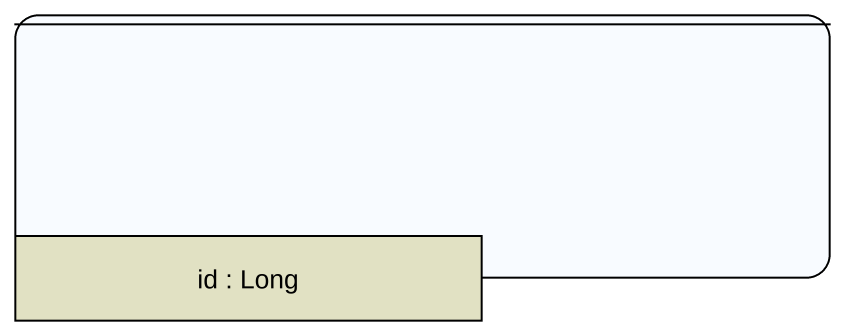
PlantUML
@startuml
hide empty description
state " " as state1 {
  state "id : Long" as id <<object>> #E1E1C3
}
@enduml
